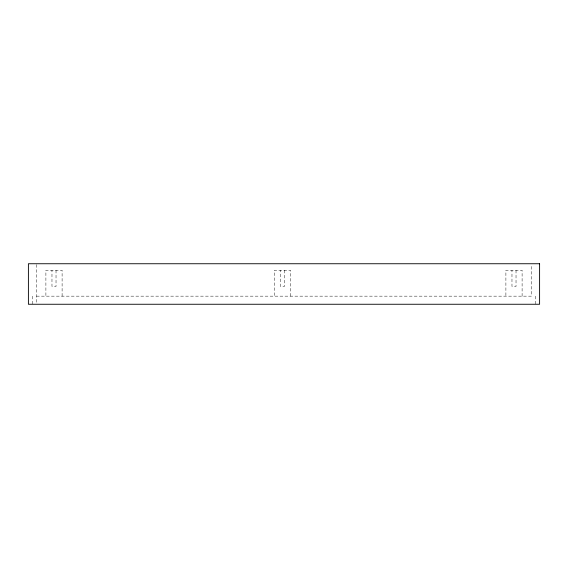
<?xml version="1.0" encoding="UTF-8"?>
<svg xmlns="http://www.w3.org/2000/svg" width="568" height="568" viewBox="0 0 568 568"><rect width="100%" height="100%" fill="white"/><g stroke="black" fill="none" stroke-linecap="round" stroke-linejoin="round"><path stroke-width="0.43" stroke-dasharray="2.84 2.13" d="M36.501 296.155L531.499 296.155L531.499 264.617M535.546 296.155L535.546 304.256M522.106 296.155L522.106 270.226L505.896 270.226L505.896 296.155M516.028 270.226L516.028 286.428L511.974 286.428L511.974 270.226M290.567 296.155L290.567 270.226L274.358 270.226L274.358 296.155M284.49 270.226L284.49 286.428L280.436 286.428L280.436 270.226M62.104 296.155L62.104 270.226L45.894 270.226L45.894 296.155M56.026 270.226L56.026 286.428L51.972 286.428L51.972 270.226M36.501 264.617L36.501 304.256M32.454 296.155L32.454 304.256"/><path stroke-width="0.85" d="M539.6 263.744L28.4 263.744L28.4 304.256L539.6 304.256L539.6 263.744"/></g></svg>
